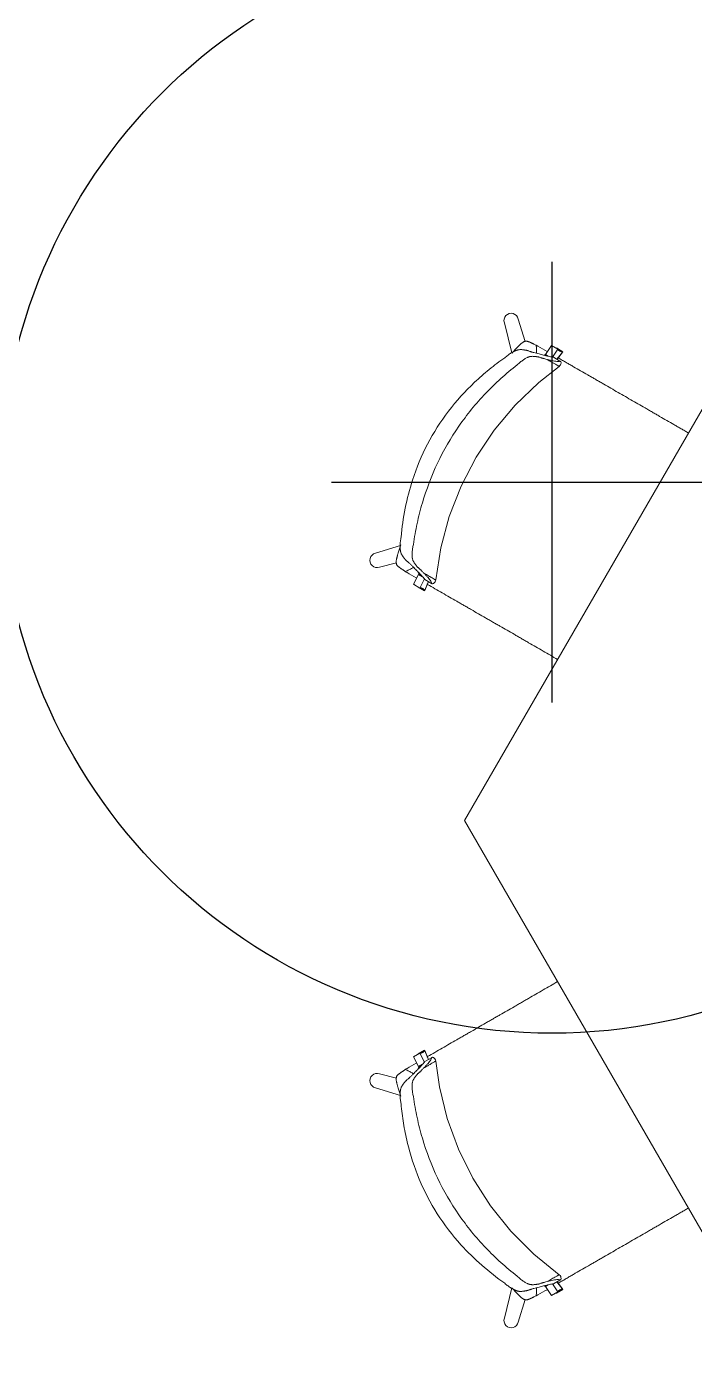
# Model space of a CAD drawing. Header units: millimetres. Extents: x 155920 to 295199, y -4084 to 97293.
# Drawn here: x 181475 to 182685, y 22898 to 25335 of the extents above; entities that cross this region are included whole.
import ezdxf

# ---------------------------------------------------------------- set-up
doc = ezdxf.new("R2010")
doc.units = ezdxf.units.MM
doc.header["$MEASUREMENT"] = 0
doc.layers.add('I-FURN', color=8, linetype='CONTINUOUS', lineweight=9)
doc.layers.add('Social Distancing', color=7, linetype='CONTINUOUS')

msp = doc.modelspace()

# ---------------------------------------------------------------- linework, layer by layer
at = {"layer": 'I-FURN'}
for p, q in [((182843.2, 24890.1), (182268.2, 23894.1)), ((182340.7, 24797.4), (182354.4, 24743)), ((182378.6, 24763.6), (182365.8, 24804.5)), ((182417.4, 24737.6), (182414.8, 24739.1)), ((182415.3, 24739.9), (182426.4, 24756.5)), ((182420.4, 24737), (182415.3, 24739.9)), ((182426.4, 24756.5), (182437.9, 24749.8)), ((182437.9, 24749.8), (182428.2, 24735.4)), ((182429.7, 24735.1), (182441.5, 24728.3)), ((182446.5, 24745.2), (182435, 24751.9)), ((182436.1, 24731.4), (182446.5, 24745.2)), ((182436.2, 24731.3), (182446, 24744.4)), ((182403, 24689.2), (182440.1, 24718.5)), ((182440.1, 24718.5), (182441.5, 24719.9)), ((182441.5, 24719.9), (182442.5, 24721.4)), ((182442.5, 24721.4), (182443.1, 24722.8)), ((182443.1, 24722.8), (182443.5, 24725.1)), ((182443.5, 24725.1), (182443.3, 24727.2)), ((182360.4, 24648.3), (182403, 24689.2)), ((182322.4, 24602.9), (182360.4, 24648.3)), ((182289.6, 24553.7), (182322.4, 24602.9)), ((182262.3, 24501.3), (182289.6, 24553.7)), ((182240.8, 24446.2), (182262.3, 24501.3)), ((182225.4, 24389.2), (182240.8, 24446.2)), ((182152.4, 24393.5), (182107, 24379.2)), ((182216.3, 24330.8), (182225.4, 24389.2)), ((182114.1, 24354.1), (182144.9, 24361.9)), ((182176, 24322.9), (182184.8, 24340.8)), ((182187.6, 24316.2), (182176, 24322.9)), ((182184.8, 24340.8), (182192.5, 24336.4)), ((182185.3, 24341.6), (182190.4, 24338.7)), ((182195.7, 24332.8), (182187.6, 24316.2)), ((182195.7, 24332.7), (182188.1, 24317)), ((182195.8, 24311.1), (182203, 24327.9)), ((182196.3, 24311.9), (182203.1, 24327.8)), ((182196.7, 24331.5), (182208.5, 24324.7)), ((182212.3, 24324.6), (182210.3, 24323.7)), ((182214, 24326.1), (182212.3, 24324.6)), ((182214.9, 24327.3), (182214, 24326.1)), ((182215.8, 24328.9), (182214.9, 24327.3)), ((182216.3, 24330.8), (182215.8, 24328.9)), ((182184.3, 24317.8), (182195.8, 24311.1)), ((182268.2, 23894.1), (182843.2, 22898.2)), ((182176, 23465.4), (182187.6, 23472.1)), ((182184.8, 23447.5), (182176, 23465.4)), ((182195.8, 23477.2), (182184.3, 23470.5)), ((182187.6, 23472.1), (182195.7, 23455.5)), ((182188.1, 23471.2), (182195.7, 23455.6)), ((182203, 23460.4), (182195.8, 23477.2)), ((182203.1, 23460.5), (182196.3, 23476.4)), ((182192.5, 23451.9), (182184.8, 23447.5)), ((182190.4, 23449.6), (182185.3, 23446.7)), ((182208.5, 23463.6), (182196.7, 23456.8)), ((182210.3, 23464.6), (182212, 23463.8)), ((182212, 23463.8), (182213.6, 23462.7)), ((182213.6, 23462.7), (182214.6, 23461.6)), ((182214.6, 23461.6), (182215.7, 23459.6)), ((182215.7, 23459.6), (182216.3, 23457.5)), ((182223.1, 23410.7), (182216.3, 23457.5)), ((182144.9, 23426.4), (182114.1, 23434.2)), ((182107, 23409.1), (182152.4, 23394.8)), ((182237.2, 23353.3), (182223.1, 23410.7)), ((182257.5, 23297.8), (182237.2, 23353.3)), ((182283.7, 23244.8), (182257.5, 23297.8)), ((182315.5, 23194.9), (182283.7, 23244.8)), ((182352.4, 23148.7), (182315.5, 23194.9)), ((182394.1, 23106.9), (182352.4, 23148.7)), ((182440.1, 23069.7), (182394.1, 23106.9)), ((182415.3, 23048.4), (182420.4, 23051.3)), ((182428.2, 23052.9), (182437.9, 23038.5)), ((182441.5, 23060), (182429.7, 23053.2)), ((182446.5, 23043.1), (182436.1, 23056.9)), ((182446, 23043.9), (182436.2, 23057)), ((182441.6, 23068.2), (182440.1, 23069.7)), ((182442.8, 23066.3), (182441.6, 23068.2)), ((182443.3, 23064.8), (182442.8, 23066.3)), ((182443.5, 23062.9), (182443.3, 23064.8)), ((182443.3, 23061.1), (182443.5, 23062.9)), ((182354.5, 23045.8), (182340.7, 22990.9)), ((182414.8, 23049.2), (182417.4, 23050.7)), ((182426.4, 23031.8), (182415.3, 23048.4)), ((182437.9, 23038.5), (182426.4, 23031.8)), ((182435, 23036.4), (182446.5, 23043.1)), ((182365.8, 22983.8), (182378.6, 23024.7))]:
    msp.add_line(p, q, dxfattribs=at)
for centre, start, end in [((182353, 24801.8), 11.9662, 199.5824), ((182109.7, 24366.4), 101.9896, 289.6059), ((182109.7, 23421.9), 70.3941, 258.0104), ((182353, 22986.5), 160.4176, 348.0338)]:
    msp.add_arc(centre, 13.1, start, end, dxfattribs=at)
for centre, major_axis, start_param, end_param in [((182438.5, 24768.9), (-8.7, -15.1), 0.238848, 0.322489), ((182449.6, 24761.4), (-8.7, -15.1), 6.026179, 6.605675), ((182450.1, 24762.2), (-8.7, -15.1), 6.026179, 6.605675), ((182182.9, 24299.5), (-8.7, -15.1), 2.819103, 3.398599), ((182183.4, 24300.3), (-8.7, -15.1), 2.819103, 3.398599), ((182182.9, 23488.8), (-8.7, 15.1), 2.884586, 3.464082), ((182183.4, 23488), (-8.7, 15.1), 2.884586, 3.464082), ((182438.5, 23019.4), (-8.7, 15.1), 5.960696, 6.044337), ((182449.6, 23026.9), (-8.7, 15.1), 5.960696, 6.540192), ((182450.1, 23026.1), (-8.7, 15.1), 5.960696, 6.540192)]:
    msp.add_ellipse(centre, major_axis=major_axis, ratio=0.978487, start_param=start_param, end_param=end_param, dxfattribs=at)
for points, knots in [([(182354.6, 24742.8), (182356.2, 24744.6), (182358.8, 24747.4), (182361.9, 24750.8), (182363.7, 24752.6), (182365, 24754), (182366.2, 24755.2), (182367.3, 24756.3), (182368.5, 24757.5), (182369.8, 24758.7), (182371.3, 24759.9), (182372.7, 24761.1), (182373.8, 24761.9), (182374.7, 24762.5), (182375.4, 24762.9), (182376.1, 24763.3), (182377.2, 24763.7), (182378.4, 24764.1), (182379.9, 24764.3), (182381.3, 24764.2), (182382.5, 24764), (182383.9, 24763.6), (182385, 24763.2), (182385.9, 24762.9), (182386.3, 24762.7), (182386.7, 24762.5), (182387.1, 24762.4), (182387.5, 24762.2), (182388.3, 24761.8), (182389.5, 24761.3), (182390.6, 24760.7), (182391.5, 24760.3), (182392.2, 24760), (182392.9, 24759.6), (182393.9, 24759.1), (182395.7, 24758.2), (182397.2, 24757.5), (182398.1, 24757)], [0, 0, 0, 0, 0.125, 0.1875, 0.21875, 0.25, 0.28125, 0.3125, 0.34375, 0.375, 0.40625, 0.4375, 0.46875, 0.484375, 0.5, 0.515625, 0.53125, 0.5625, 0.59375, 0.625, 0.65625, 0.6875, 0.71875, 0.734375, 0.742188, 0.75, 0.757812, 0.765625, 0.78125, 0.8125, 0.84375, 0.859375, 0.875, 0.890625, 0.90625, 0.9375, 1, 1, 1, 1]), ([(182399.1, 24742.3), (182399.1, 24742.6), (182399.2, 24745), (182399.1, 24749.9), (182398.6, 24754.6), (182398.1, 24757)], [0.94129206, 0.94129206, 0.94129206, 0.94129206, 0.94444444, 0.97222222, 1, 1, 1, 1]), ([(182153.3, 24408.4), (182154.8, 24426.1), (182159.8, 24461.1), (182174.6, 24518.3), (182199.5, 24578.4), (182237.7, 24638.3), (182277.5, 24682.1), (182312.9, 24713.3), (182331.7, 24727.5), (182341.4, 24734.3)], [-1, -1, -1, -1, -0.863636, -0.727273, -0.545455, -0.363636, -0.181818, -0.090909, 0, 0, 0, 0]), ([(182341.4, 24734.3), (182343.4, 24736), (182347.4, 24739.2), (182352.1, 24742.4), (182355.7, 24744.5), (182358.3, 24745.8), (182360.4, 24746.8), (182361.8, 24747.3), (182362.6, 24747.6), (182363.2, 24747.9), (182363.8, 24748), (182364.6, 24748.3), (182365.9, 24748.6), (182367.7, 24748.9), (182369.8, 24749), (182371.7, 24749), (182373.6, 24748.8), (182375.3, 24748.5), (182376.7, 24748.3), (182377.7, 24748.2), (182378.3, 24748.1), (182378.7, 24748), (182379.1, 24748), (182379.6, 24747.9), (182380.5, 24747.8), (182381.7, 24747.5), (182383, 24747.1), (182384.7, 24746.5), (182386.3, 24745.9), (182387.9, 24745.4), (182389.2, 24745), (182390.5, 24744.6), (182392.2, 24744.2), (182395.1, 24743.4), (182399.1, 24742.3), (182403.6, 24741), (182407.9, 24739.9), (182412, 24738.9), (182415.8, 24737.9), (182419.2, 24737.1), (182421.3, 24736.7), (182422.3, 24736.5)], [0, 0, 0, 0, 0.035714, 0.071429, 0.089286, 0.107143, 0.125, 0.133929, 0.138393, 0.142857, 0.147321, 0.151786, 0.160714, 0.178571, 0.196429, 0.214286, 0.232143, 0.25, 0.267857, 0.276786, 0.28125, 0.285714, 0.290179, 0.294643, 0.303571, 0.321429, 0.339286, 0.357143, 0.392857, 0.410714, 0.428571, 0.446429, 0.464286, 0.5, 0.571429, 0.642857, 0.714286, 0.785714, 0.857143, 0.928571, 1, 1, 1, 1]), ([(182418.5, 24731), (182416.9, 24731.4), (182414.6, 24732), (182411.8, 24732.8), (182410.2, 24733.2), (182409, 24733.5), (182407.8, 24733.9), (182406.4, 24734.4), (182405, 24734.9), (182403.6, 24735.4), (182402.4, 24735.7), (182401.4, 24735.9), (182400.5, 24736), (182400.1, 24736.1), (182399.7, 24736.1), (182399.3, 24736.1), (182398.8, 24736.2), (182397.8, 24736.3), (182396.4, 24736.4), (182394.7, 24736.6), (182392.8, 24736.8), (182390.8, 24736.8), (182388.7, 24736.6), (182386.9, 24736.3), (182385.6, 24735.9), (182384.9, 24735.7), (182384.3, 24735.4), (182383.7, 24735.2), (182383, 24734.9), (182381.6, 24734.3), (182379.6, 24733.3), (182377.2, 24731.8), (182373.8, 24729.6), (182369.5, 24726.3), (182365.8, 24723), (182364, 24721.2)], [0, 0, 0, 0, 0.125, 0.1875, 0.21875, 0.25, 0.28125, 0.3125, 0.375, 0.40625, 0.4375, 0.46875, 0.484375, 0.492188, 0.5, 0.507812, 0.515625, 0.53125, 0.5625, 0.59375, 0.625, 0.65625, 0.6875, 0.71875, 0.734375, 0.742188, 0.75, 0.757812, 0.765625, 0.78125, 0.8125, 0.84375, 0.875, 0.9375, 1, 1, 1, 1]), ([(182415.3, 24739.9), (182414.9, 24739.7), (182414, 24739.3), (182413.2, 24738.9), (182412.7, 24738.7)], [-0.8741323, -0.8741323, -0.8741323, -0.8741323, -0.6666667, -0.4718724, -0.4718724, -0.4718724, -0.4718724]), ([(182437.6, 24734.4), (182438.2, 24734.1), (182441, 24732.5), (182446.1, 24729.5), (182452.8, 24725.6), (182459.5, 24721.8), (182468.3, 24716.7), (182479, 24710.5), (182489.6, 24704.4), (182498.2, 24699.5), (182504.7, 24695.7), (182511.3, 24691.9), (182520, 24686.9), (182530.8, 24680.6), (182543.7, 24673.2), (182556.8, 24665.6), (182569.9, 24658), (182582.9, 24650.6), (182593.7, 24644.3), (182602.5, 24639.3), (182609.1, 24635.4), (182615.7, 24631.6), (182624.4, 24626.6), (182635.2, 24620.4), (182646, 24614.1), (182654.7, 24609.1), (182661.3, 24605.3), (182667.9, 24601.5), (182672.3, 24598.9), (182674.6, 24597.6), (182674.7, 24597.6)], [-0.8977274, -0.8977274, -0.8977274, -0.8977274, -0.8928571, -0.875, -0.8571429, -0.8392857, -0.8214286, -0.7857143, -0.75, -0.7321429, -0.7142857, -0.6964286, -0.6785714, -0.6428571, -0.6071429, -0.5714286, -0.5357143, -0.5, -0.4642857, -0.4464286, -0.4285714, -0.4107143, -0.3928571, -0.3571429, -0.3214286, -0.3035714, -0.2857143, -0.2678571, -0.25, -0.2492433, -0.2492433, -0.2492433, -0.2492433]), ([(182364, 24721.2), (182353.8, 24713.3), (182334.1, 24696.8), (182297.1, 24660.9), (182256.3, 24610.9), (182217.6, 24543.8), (182194.7, 24483.4), (182182, 24433.5), (182177.6, 24408.1), (182175.8, 24395.4)], [-1, -1, -1, -1, -0.9, -0.8, -0.6, -0.4, -0.2, -0.1, 0, 0, 0, 0]), ([(182418.5, 24731), (182421.1, 24729.5), (182425.8, 24726.8), (182431.3, 24723.6), (182435.4, 24721.3), (182437.7, 24719.9), (182439, 24719.2), (182439.6, 24718.9), (182440, 24718.6), (182440.1, 24718.5), (182440.1, 24718.5)], [0, 0, 0, 0, 0.1111111, 0.2222222, 0.3333333, 0.4444444, 0.5, 0.5555556, 0.6111111, 0.6625707, 0.6625707, 0.6625707, 0.6625707]), ([(182191.8, 24337.2), (182190.5, 24338.7), (182188.2, 24341.2), (182184.6, 24345), (182181.6, 24348), (182178.5, 24351.1), (182175.2, 24354.4), (182172.2, 24357.4), (182169.8, 24359.8), (182168.2, 24361.4), (182166.9, 24362.6), (182165.6, 24363.7), (182164.3, 24364.8), (182163, 24365.9), (182162, 24366.9), (182161.1, 24367.8), (182160.5, 24368.5), (182160.2, 24368.9), (182160, 24369.3), (182159.7, 24369.6), (182159.4, 24370), (182158.8, 24370.8), (182157.9, 24371.9), (182156.8, 24373.3), (182155.7, 24374.8), (182154.7, 24376.5), (182153.8, 24378.3), (182153.1, 24380), (182152.7, 24381.3), (182152.5, 24382.1), (182152.4, 24382.7), (182152.3, 24383.4), (182152.2, 24384.2), (182151.9, 24385.7), (182151.7, 24388), (182151.6, 24390.9), (182151.6, 24395.1), (182152, 24400.8), (182152.8, 24405.8), (182153.3, 24408.4)], [0, 0, 0, 0, 0.142857, 0.214286, 0.285714, 0.357143, 0.428571, 0.5, 0.535714, 0.571429, 0.589286, 0.607143, 0.642857, 0.660714, 0.678571, 0.696429, 0.705357, 0.709821, 0.714286, 0.71875, 0.723214, 0.732143, 0.75, 0.767857, 0.785714, 0.803571, 0.821429, 0.839286, 0.848214, 0.852679, 0.857143, 0.861607, 0.866071, 0.875, 0.892857, 0.910714, 0.928571, 0.964286, 1, 1, 1, 1]), ([(182175.8, 24395.4), (182175.2, 24392.9), (182174.2, 24388.1), (182173.5, 24382.7), (182173.3, 24378.6), (182173.2, 24375.8), (182173.4, 24373.6), (182173.5, 24372.1), (182173.6, 24371.3), (182173.7, 24370.7), (182173.8, 24370.1), (182174, 24369.3), (182174.3, 24368), (182174.9, 24366.2), (182175.8, 24364.4), (182176.8, 24362.7), (182177.8, 24361.1), (182178.9, 24359.7), (182179.7, 24358.6), (182180.3, 24357.8), (182180.6, 24357.4), (182180.8, 24357), (182181.1, 24356.7), (182181.3, 24356.3), (182181.8, 24355.7), (182182.6, 24354.9), (182183.4, 24354), (182184.6, 24353), (182185.7, 24352.1), (182186.8, 24351.1), (182187.7, 24350.3), (182188.6, 24349.4), (182189.8, 24348.2), (182191.8, 24346.2), (182193.5, 24344.4), (182194.6, 24343.2)], [0, 0, 0, 0, 0.0625, 0.125, 0.15625, 0.1875, 0.21875, 0.234375, 0.242188, 0.25, 0.257812, 0.265625, 0.28125, 0.3125, 0.34375, 0.375, 0.40625, 0.4375, 0.46875, 0.484375, 0.492188, 0.5, 0.507812, 0.515625, 0.53125, 0.5625, 0.59375, 0.625, 0.6875, 0.71875, 0.75, 0.78125, 0.8125, 0.875, 1, 1, 1, 1]), ([(182161, 24346.3), (182160.1, 24346.9), (182158.7, 24347.8), (182157.1, 24348.9), (182156.2, 24349.5), (182155.5, 24349.9), (182154.8, 24350.4), (182154, 24350.9), (182153, 24351.6), (182152, 24352.3), (182151.2, 24352.9), (182150.8, 24353.2), (182150.5, 24353.4), (182150.2, 24353.7), (182149.8, 24354), (182149.1, 24354.5), (182148.1, 24355.3), (182147.1, 24356.3), (182146.3, 24357.3), (182145.6, 24358.4), (182145, 24359.8), (182144.7, 24361.1), (182144.6, 24362.2), (182144.5, 24363), (182144.5, 24363.8), (182144.6, 24364.9), (182144.7, 24366.3), (182145, 24368.1), (182145.4, 24369.9), (182145.8, 24371.7), (182146.2, 24373.3), (182146.6, 24374.8), (182147.1, 24376.5), (182147.6, 24378.3), (182148.3, 24380.8), (182149.6, 24385.1), (182150.8, 24388.8), (182151.5, 24391)], [0, 0, 0, 0, 0.0625, 0.09375, 0.109375, 0.125, 0.140625, 0.15625, 0.1875, 0.21875, 0.234375, 0.242188, 0.25, 0.257812, 0.265625, 0.28125, 0.3125, 0.34375, 0.375, 0.40625, 0.4375, 0.46875, 0.484375, 0.5, 0.515625, 0.53125, 0.5625, 0.59375, 0.625, 0.65625, 0.6875, 0.71875, 0.75, 0.78125, 0.8125, 0.875, 1, 1, 1, 1]), ([(182161, 24346.3), (182163.3, 24347.1), (182167.7, 24349), (182172.5, 24351.6), (182175, 24353.4), (182175.8, 24353.9)], [0, 0, 0, 0, 0.02777778, 0.05555556, 0.06696683, 0.06696683, 0.06696683, 0.06696683]), ([(182185.1, 24344.4), (182185.1, 24343.9), (182185.2, 24342.9), (182185.3, 24342), (182185.4, 24341.6)], [-0.5281276, -0.5281276, -0.5281276, -0.5281276, -0.3333333, -0.1189454, -0.1189454, -0.1189454, -0.1189454]), ([(182216.3, 24330.8), (182216.3, 24330.8), (182216.1, 24330.8), (182215.7, 24331.1), (182214.9, 24331.5), (182213.2, 24332.5), (182209.8, 24334.5), (182203.6, 24338.1), (182197.9, 24341.4), (182194.6, 24343.2)], [0.3374293, 0.3374293, 0.3374293, 0.3374293, 0.3888889, 0.4444444, 0.5138889, 0.5833333, 0.7222222, 0.8611111, 1, 1, 1, 1]), ([(182437.4, 24186.5), (182437.3, 24186.5), (182432.9, 24189), (182424.1, 24194.1), (182410.8, 24201.8), (182397.7, 24209.4), (182386.8, 24215.7), (182378.1, 24220.7), (182371.5, 24224.5), (182364.8, 24228.4), (182356.2, 24233.4), (182345.5, 24239.5), (182334.8, 24245.7), (182326.1, 24250.7), (182319.6, 24254.5), (182313, 24258.3), (182304.4, 24263.3), (182293.6, 24269.5), (182282.8, 24275.7), (182274.1, 24280.8), (182267.4, 24284.6), (182260.8, 24288.4), (182252.1, 24293.5), (182241.2, 24299.7), (182228.2, 24307.2), (182214.8, 24315), (182205.5, 24320.3), (182200.7, 24323.1), (182200.3, 24323.4)], [-0.7503695, -0.7503695, -0.7503695, -0.7503695, -0.75, -0.7142857, -0.6785714, -0.6428571, -0.6071429, -0.5892857, -0.5714286, -0.5535714, -0.5357143, -0.5, -0.4642857, -0.4464286, -0.4285714, -0.4107143, -0.3928571, -0.3571429, -0.3214286, -0.3035714, -0.2857143, -0.2678571, -0.25, -0.2142857, -0.1785714, -0.1428571, -0.1071429, -0.103964, -0.103964, -0.103964, -0.103964]), ([(182200.3, 23464.9), (182200.7, 23465.2), (182205.5, 23467.9), (182214.8, 23473.3), (182228.2, 23481), (182241.2, 23488.6), (182252.1, 23494.8), (182260.8, 23499.8), (182267.4, 23503.7), (182274.1, 23507.5), (182282.8, 23512.6), (182293.6, 23518.8), (182304.4, 23525), (182313, 23530), (182319.6, 23533.8), (182326.1, 23537.6), (182334.8, 23542.6), (182345.5, 23548.7), (182356.2, 23554.9), (182364.8, 23559.9), (182371.5, 23563.7), (182378.1, 23567.6), (182386.8, 23572.6), (182397.7, 23578.9), (182410.8, 23586.5), (182424.1, 23594.1), (182432.9, 23599.2), (182437.3, 23601.8), (182437.4, 23601.8)], [-0.896036, -0.896036, -0.896036, -0.896036, -0.8928571, -0.8571429, -0.8214286, -0.7857143, -0.75, -0.7321429, -0.7142857, -0.6964286, -0.6785714, -0.6428571, -0.6071429, -0.5892857, -0.5714286, -0.5535714, -0.5357143, -0.5, -0.4642857, -0.4464286, -0.4285714, -0.4107143, -0.3928571, -0.3571429, -0.3214286, -0.2857143, -0.25, -0.2496035, -0.2496035, -0.2496035, -0.2496035]), ([(182151.5, 23397.2), (182150.8, 23399.5), (182149.6, 23403.2), (182148.3, 23407.5), (182147.6, 23410), (182147.1, 23411.8), (182146.6, 23413.4), (182146.2, 23415), (182145.8, 23416.6), (182145.4, 23418.4), (182145, 23420.2), (182144.7, 23422), (182144.6, 23423.4), (182144.5, 23424.5), (182144.5, 23425.3), (182144.6, 23426.1), (182144.7, 23427.2), (182145, 23428.5), (182145.6, 23429.9), (182146.3, 23431), (182147.1, 23432), (182148.1, 23433), (182149.1, 23433.8), (182149.8, 23434.3), (182150.2, 23434.6), (182150.5, 23434.9), (182150.8, 23435.1), (182151.2, 23435.4), (182152, 23435.9), (182153, 23436.7), (182154, 23437.3), (182154.8, 23437.9), (182155.5, 23438.4), (182156.2, 23438.8), (182157.1, 23439.4), (182158.7, 23440.5), (182160.1, 23441.4), (182161, 23442)], [0, 0, 0, 0, 0.125, 0.1875, 0.21875, 0.25, 0.28125, 0.3125, 0.34375, 0.375, 0.40625, 0.4375, 0.46875, 0.484375, 0.5, 0.515625, 0.53125, 0.5625, 0.59375, 0.625, 0.65625, 0.6875, 0.71875, 0.734375, 0.742188, 0.75, 0.757812, 0.765625, 0.78125, 0.8125, 0.84375, 0.859375, 0.875, 0.890625, 0.90625, 0.9375, 1, 1, 1, 1]), ([(182153.3, 23379.9), (182152.8, 23382.5), (182152, 23387.5), (182151.6, 23393.2), (182151.6, 23397.3), (182151.7, 23400.3), (182151.9, 23402.6), (182152.2, 23404.1), (182152.3, 23404.9), (182152.4, 23405.6), (182152.5, 23406.2), (182152.7, 23406.9), (182153.1, 23408.3), (182153.8, 23410), (182154.7, 23411.8), (182155.7, 23413.5), (182156.8, 23415), (182157.9, 23416.4), (182158.8, 23417.5), (182159.4, 23418.3), (182159.7, 23418.7), (182160, 23419), (182160.2, 23419.4), (182160.5, 23419.8), (182161.1, 23420.5), (182162, 23421.4), (182163, 23422.3), (182164.3, 23423.5), (182165.6, 23424.6), (182166.9, 23425.7), (182167.9, 23426.6), (182168.8, 23427.6), (182170.1, 23428.8), (182172.2, 23430.9), (182175.2, 23433.9), (182178.5, 23437.1), (182181.6, 23440.3), (182184.6, 23443.3), (182187.3, 23446.1), (182189.7, 23448.7), (182191.1, 23450.3), (182191.8, 23451.1)], [0, 0, 0, 0, 0.035714, 0.071429, 0.089286, 0.107143, 0.125, 0.133929, 0.138393, 0.142857, 0.147321, 0.151786, 0.160714, 0.178571, 0.196429, 0.214286, 0.232143, 0.25, 0.267857, 0.276786, 0.28125, 0.285714, 0.290179, 0.294643, 0.303571, 0.321429, 0.339286, 0.357143, 0.392857, 0.410714, 0.428571, 0.446429, 0.464286, 0.5, 0.571429, 0.642857, 0.714286, 0.785714, 0.857143, 0.928571, 1, 1, 1, 1]), ([(182175.8, 23434.4), (182175, 23434.9), (182172.5, 23436.6), (182167.7, 23439.3), (182163.3, 23441.2), (182161, 23442)], [0.93303317, 0.93303317, 0.93303317, 0.93303317, 0.94444444, 0.97222222, 1, 1, 1, 1]), ([(182194.6, 23445), (182193.5, 23443.9), (182191.8, 23442.1), (182189.8, 23440.1), (182188.6, 23438.9), (182187.7, 23438), (182186.8, 23437.2), (182185.7, 23436.2), (182184.6, 23435.3), (182183.4, 23434.3), (182182.6, 23433.4), (182181.8, 23432.6), (182181.3, 23432), (182181.1, 23431.6), (182180.8, 23431.2), (182180.6, 23430.9), (182180.3, 23430.5), (182179.7, 23429.7), (182178.9, 23428.6), (182177.8, 23427.2), (182176.8, 23425.6), (182175.8, 23423.9), (182174.9, 23422), (182174.3, 23420.3), (182174, 23419), (182173.8, 23418.2), (182173.7, 23417.6), (182173.6, 23417), (182173.5, 23416.2), (182173.4, 23414.7), (182173.2, 23412.5), (182173.3, 23409.6), (182173.5, 23405.6), (182174.2, 23400.2), (182175.2, 23395.4), (182175.8, 23392.9)], [0, 0, 0, 0, 0.125, 0.1875, 0.21875, 0.25, 0.28125, 0.3125, 0.375, 0.40625, 0.4375, 0.46875, 0.484375, 0.492188, 0.5, 0.507812, 0.515625, 0.53125, 0.5625, 0.59375, 0.625, 0.65625, 0.6875, 0.71875, 0.734375, 0.742188, 0.75, 0.757812, 0.765625, 0.78125, 0.8125, 0.84375, 0.875, 0.9375, 1, 1, 1, 1]), ([(182185.4, 23446.7), (182185.3, 23446.3), (182185.2, 23445.3), (182185.1, 23444.4), (182185.1, 23443.9)], [-0.8810546, -0.8810546, -0.8810546, -0.8810546, -0.6666667, -0.4718724, -0.4718724, -0.4718724, -0.4718724]), ([(182194.6, 23445), (182197.2, 23446.5), (182201.9, 23449.2), (182207.4, 23452.4), (182211.5, 23454.8), (182213.8, 23456.1), (182215.1, 23456.8), (182215.7, 23457.2), (182216.1, 23457.5), (182216.3, 23457.5), (182216.3, 23457.5)], [0, 0, 0, 0, 0.1111111, 0.2222222, 0.3333333, 0.4444444, 0.5, 0.5555556, 0.6111111, 0.6625707, 0.6625707, 0.6625707, 0.6625707]), ([(182175.8, 23392.9), (182177.6, 23380.1), (182182, 23354.8), (182194.7, 23304.8), (182217.6, 23244.5), (182256.3, 23177.4), (182297.1, 23127.4), (182334.1, 23091.5), (182353.8, 23075), (182364, 23067)], [-1, -1, -1, -1, -0.9, -0.8, -0.6, -0.4, -0.2, -0.1, 0, 0, 0, 0]), ([(182341.4, 23054), (182326.9, 23064.2), (182299.1, 23086.1), (182256.9, 23127.5), (182217.3, 23179.1), (182184.6, 23242.1), (182166.5, 23298.4), (182157.2, 23344.7), (182154.3, 23368.1), (182153.3, 23379.9)], [-1, -1, -1, -1, -0.863636, -0.727273, -0.545455, -0.363636, -0.181818, -0.090909, 0, 0, 0, 0]), ([(182674.7, 23190.7), (182674.6, 23190.7), (182672.3, 23189.4), (182667.9, 23186.8), (182661.3, 23183), (182654.7, 23179.2), (182646, 23174.2), (182635.2, 23167.9), (182624.4, 23161.7), (182615.7, 23156.7), (182609.1, 23152.9), (182602.5, 23149), (182593.7, 23144), (182582.9, 23137.7), (182569.9, 23130.3), (182556.8, 23122.7), (182543.7, 23115.1), (182530.8, 23107.7), (182520, 23101.4), (182511.3, 23096.4), (182504.7, 23092.6), (182498.2, 23088.8), (182489.6, 23083.9), (182479, 23077.7), (182468.3, 23071.6), (182459.5, 23066.5), (182452.8, 23062.6), (182446.1, 23058.7), (182441, 23055.8), (182438.2, 23054.2), (182437.6, 23053.8)], [-0.7508218, -0.7508218, -0.7508218, -0.7508218, -0.75, -0.7321429, -0.7142857, -0.6964286, -0.6785714, -0.6428571, -0.6071429, -0.5892857, -0.5714286, -0.5535714, -0.5357143, -0.5, -0.4642857, -0.4285714, -0.3928571, -0.3571429, -0.3214286, -0.3035714, -0.2857143, -0.2678571, -0.25, -0.2142857, -0.1785714, -0.1607143, -0.1428571, -0.125, -0.1071429, -0.1022726, -0.1022726, -0.1022726, -0.1022726]), ([(182422.3, 23051.8), (182420.4, 23051.4), (182417, 23050.7), (182412, 23049.4), (182407.9, 23048.4), (182403.6, 23047.2), (182399.1, 23046), (182395.1, 23044.9), (182391.8, 23044), (182389.6, 23043.4), (182387.9, 23042.9), (182386.3, 23042.3), (182384.7, 23041.7), (182383, 23041.2), (182381.7, 23040.8), (182380.5, 23040.5), (182379.6, 23040.4), (182379.1, 23040.3), (182378.7, 23040.2), (182378.3, 23040.2), (182377.7, 23040.1), (182376.7, 23040), (182375.3, 23039.8), (182373.6, 23039.5), (182371.7, 23039.3), (182369.8, 23039.3), (182367.7, 23039.4), (182365.9, 23039.7), (182364.6, 23040), (182363.8, 23040.2), (182363.2, 23040.4), (182362.6, 23040.6), (182361.8, 23040.9), (182360.4, 23041.5), (182358.3, 23042.5), (182355.7, 23043.8), (182352.1, 23045.9), (182347.4, 23049.1), (182343.4, 23052.3), (182341.4, 23054)], [0, 0, 0, 0, 0.142857, 0.214286, 0.285714, 0.357143, 0.428571, 0.5, 0.535714, 0.571429, 0.589286, 0.607143, 0.642857, 0.660714, 0.678571, 0.696429, 0.705357, 0.709821, 0.714286, 0.71875, 0.723214, 0.732143, 0.75, 0.767857, 0.785714, 0.803571, 0.821429, 0.839286, 0.848214, 0.852679, 0.857143, 0.861607, 0.866071, 0.875, 0.892857, 0.910714, 0.928571, 0.964286, 1, 1, 1, 1]), ([(182364, 23067), (182365.8, 23065.2), (182369.5, 23062), (182373.8, 23058.6), (182377.2, 23056.4), (182379.6, 23055), (182381.6, 23054), (182383, 23053.4), (182383.7, 23053.1), (182384.3, 23052.8), (182384.9, 23052.6), (182385.6, 23052.4), (182386.9, 23052), (182388.7, 23051.7), (182390.8, 23051.5), (182392.8, 23051.5), (182394.7, 23051.6), (182396.4, 23051.8), (182397.8, 23052), (182398.8, 23052.1), (182399.3, 23052.2), (182399.7, 23052.2), (182400.1, 23052.2), (182400.5, 23052.3), (182401.4, 23052.4), (182402.4, 23052.6), (182403.6, 23052.9), (182405, 23053.4), (182406.4, 23053.9), (182407.8, 23054.4), (182409, 23054.8), (182410.2, 23055.1), (182411.8, 23055.5), (182414.6, 23056.3), (182416.9, 23056.9), (182418.5, 23057.3)], [0, 0, 0, 0, 0.0625, 0.125, 0.15625, 0.1875, 0.21875, 0.234375, 0.242188, 0.25, 0.257812, 0.265625, 0.28125, 0.3125, 0.34375, 0.375, 0.40625, 0.4375, 0.46875, 0.484375, 0.492188, 0.5, 0.507812, 0.515625, 0.53125, 0.5625, 0.59375, 0.625, 0.6875, 0.71875, 0.75, 0.78125, 0.8125, 0.875, 1, 1, 1, 1]), ([(182440.1, 23069.7), (182440.1, 23069.7), (182440, 23069.7), (182439.6, 23069.4), (182438.8, 23069), (182437.1, 23068), (182433.7, 23066), (182427.4, 23062.4), (182421.8, 23059.1), (182418.5, 23057.3)], [0.3374293, 0.3374293, 0.3374293, 0.3374293, 0.3888889, 0.4444444, 0.5138889, 0.5833333, 0.7222222, 0.8611111, 1, 1, 1, 1]), ([(182398.1, 23031.3), (182397.2, 23030.8), (182395.7, 23030.1), (182393.9, 23029.2), (182392.9, 23028.7), (182392.2, 23028.3), (182391.5, 23028), (182390.6, 23027.5), (182389.5, 23027), (182388.3, 23026.5), (182387.5, 23026.1), (182387.1, 23025.9), (182386.7, 23025.8), (182386.3, 23025.6), (182385.9, 23025.4), (182385, 23025.1), (182383.9, 23024.7), (182382.5, 23024.3), (182381.3, 23024.1), (182379.9, 23024), (182378.4, 23024.2), (182377.2, 23024.6), (182376.1, 23025), (182375.4, 23025.4), (182374.7, 23025.8), (182373.8, 23026.4), (182372.7, 23027.2), (182371.3, 23028.3), (182369.8, 23029.6), (182368.5, 23030.8), (182367.3, 23032), (182366.2, 23033.1), (182365, 23034.3), (182363.7, 23035.7), (182361.9, 23037.5), (182358.8, 23040.9), (182356.2, 23043.7), (182354.6, 23045.5)], [0, 0, 0, 0, 0.0625, 0.09375, 0.109375, 0.125, 0.140625, 0.15625, 0.1875, 0.21875, 0.234375, 0.242188, 0.25, 0.257812, 0.265625, 0.28125, 0.3125, 0.34375, 0.375, 0.40625, 0.4375, 0.46875, 0.484375, 0.5, 0.515625, 0.53125, 0.5625, 0.59375, 0.625, 0.65625, 0.6875, 0.71875, 0.75, 0.78125, 0.8125, 0.875, 1, 1, 1, 1]), ([(182398.1, 23031.3), (182398.6, 23033.7), (182399.1, 23038.4), (182399.2, 23043.4), (182399, 23046), (182399, 23046.4)], [0, 0, 0, 0, 0.02777778, 0.05555556, 0.06066679, 0.06066679, 0.06066679, 0.06066679]), ([(182412.7, 23049.6), (182413.2, 23049.4), (182414.1, 23048.9), (182414.9, 23048.6), (182415.3, 23048.4)], [-0.5281276, -0.5281276, -0.5281276, -0.5281276, -0.3333333, -0.1258677, -0.1258677, -0.1258677, -0.1258677])]:
    msp.add_open_spline(points, degree=3, knots=knots, dxfattribs=at)
for points in [[(182398.1, 24757), (182398.7, 24756.7), (182399.8, 24756.1), (182401, 24755.5), (182401.6, 24755.2)], [(182401.6, 24755.2), (182406.9, 24752.2), (182412.4, 24749), (182418, 24745.8)], [(182422.3, 24736.5), (182423.7, 24736.2), (182426.2, 24735.7), (182428.6, 24735.3), (182429.7, 24735.1)], [(182441.5, 24728.3), (182441.2, 24728), (182440.1, 24727.5), (182437.5, 24727.3), (182433.9, 24727.7), (182429.5, 24728.5), (182424.4, 24729.5), (182420.6, 24730.5), (182418.5, 24731)], [(182442.7, 24727.6), (182443, 24727.4), (182443.4, 24727.2), (182443.3, 24727.2), (182442.7, 24727.6), (182442, 24728), (182441.5, 24728.3)], [(182152.8, 24394.6), (182152.3, 24393.4), (182151.9, 24392.2), (182151.5, 24391)], [(182151.5, 24391), (182151.9, 24392.2), (182152.3, 24393.4), (182152.7, 24394.5)], [(182164.2, 24344.2), (182163.7, 24344.5), (182162.6, 24345.2), (182161.5, 24345.9), (182161, 24346.3)], [(182180.6, 24334.7), (182175, 24338), (182169.5, 24341.1), (182164.2, 24344.2)], [(182194.6, 24343.2), (182196.1, 24341.8), (182198.9, 24338.9), (182202.4, 24335), (182205.2, 24331.6), (182207.3, 24328.7), (182208.4, 24326.3), (182208.6, 24325.2), (182208.5, 24324.7)], [(182196.7, 24331.5), (182196, 24332.4), (182194.4, 24334.2), (182192.7, 24336.2), (182191.8, 24337.2)], [(182208.5, 24324.7), (182209, 24324.4), (182209.7, 24324), (182210.3, 24323.7), (182210.4, 24323.6), (182210, 24323.9), (182209.7, 24324)], [(182161, 23442), (182161.5, 23442.4), (182162.6, 23443.1), (182163.7, 23443.8), (182164.2, 23444.1)], [(182164.2, 23444.1), (182169.5, 23447.2), (182175, 23450.3), (182180.6, 23453.6)], [(182191.8, 23451.1), (182192.7, 23452.1), (182194.4, 23454.1), (182196, 23455.9), (182196.7, 23456.8)], [(182208.5, 23463.6), (182208.6, 23463.1), (182208.4, 23462), (182207.3, 23459.6), (182205.2, 23456.7), (182202.4, 23453.3), (182198.9, 23449.4), (182196.1, 23446.5), (182194.6, 23445)], [(182209.7, 23464.2), (182210, 23464.4), (182210.4, 23464.7), (182210.3, 23464.6), (182209.7, 23464.3), (182209, 23463.9), (182208.5, 23463.6)], [(182152.7, 23393.8), (182152.3, 23394.9), (182151.9, 23396.1), (182151.5, 23397.2)], [(182151.5, 23397.2), (182151.9, 23396.1), (182152.3, 23394.9), (182152.8, 23393.7)], [(182418.5, 23057.3), (182420.6, 23057.8), (182424.4, 23058.8), (182429.5, 23059.8), (182433.9, 23060.6), (182437.5, 23061), (182440.1, 23060.7), (182441.2, 23060.3), (182441.5, 23060)], [(182429.7, 23053.2), (182428.6, 23053), (182426.2, 23052.6), (182423.7, 23052.1), (182422.3, 23051.8)], [(182441.5, 23060), (182442, 23060.3), (182442.7, 23060.7), (182443.3, 23061), (182443.4, 23061.1), (182443, 23060.9), (182442.7, 23060.7)], [(182401.6, 23033), (182401, 23032.8), (182399.8, 23032.2), (182398.7, 23031.6), (182398.1, 23031.3)], [(182418, 23042.5), (182412.4, 23039.3), (182406.9, 23036.1), (182401.6, 23033)]]:
    msp.add_open_spline(points, degree=3, dxfattribs=at)
at = {"layer": 'Social Distancing'}
for p, q in [((182427.1, 24108.1), (182427.1, 24908.1)), ((182027.1, 24508.1), (182827.1, 24508.1))]:
    msp.add_line(p, q, dxfattribs=at)
msp.add_circle((182427.1, 24508.1), 1000, dxfattribs=at)

doc.saveas('drawing.dxf')
